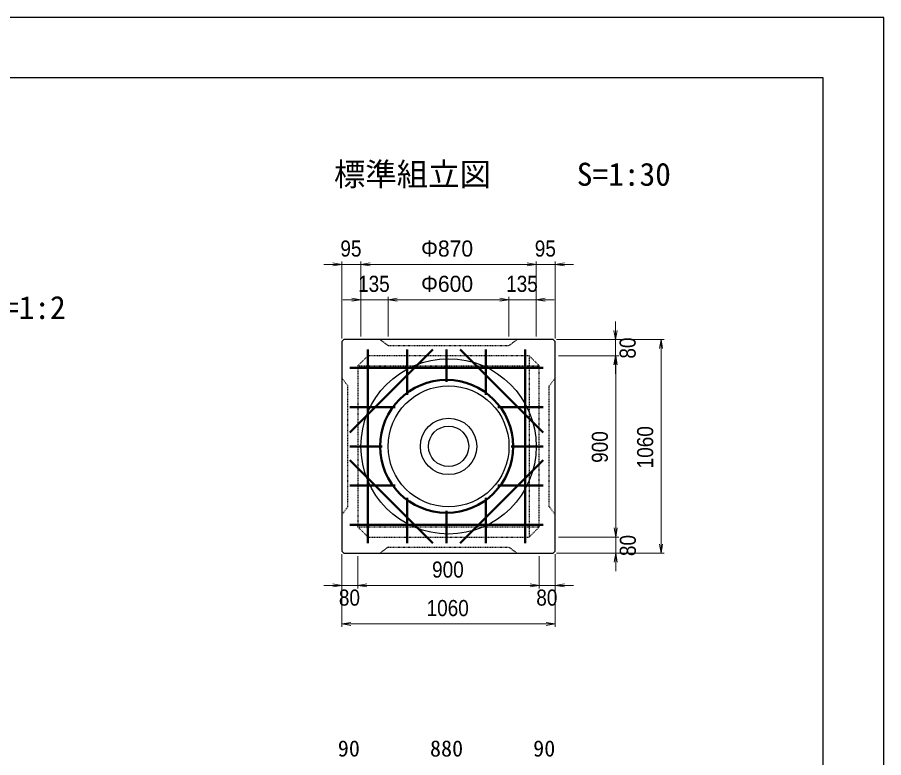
# Model space of a CAD drawing. Units: millimetres, scale not verified. Extents: x -210 to 210, y -148 to 148.
# Drawn here: x 66.6 to 210, y 26 to 148.5 of the extents above; entities that cross this region are included whole.
import ezdxf
from ezdxf.enums import TextEntityAlignment as Align

# ---------------------------------------------------------------- set-up
doc = ezdxf.new("R2010")
doc.units = ezdxf.units.MM
doc.linetypes.add('USER2', pattern=[4.7625, 3.175, -1.5875])
doc.layers.add('0-0', color=7, linetype='Continuous')
for name, color, linetype, lineweight in [('0-1_0', 9, 'Continuous', 25), ('0-2_dims', 2, 'Continuous', 13), ('0-5_pen3実線', 7, 'Continuous', 25), ('0-6_pen4実線', 6, 'Continuous', 25), ('0-8_pen2破線', 3, 'USER2', 25), ('0-9_鉄筋１', 7, 'Continuous', 50), ('0-A_鉄筋２', 7, 'Continuous', 50)]:
    doc.layers.add(name, color=color, linetype=linetype, lineweight=lineweight)
doc.styles.add('ＭＳ ゴシック', font='')
doc.styles.add('ＭＳ Ｐゴシック', font='')
doc.styles.get('ＭＳ ゴシック').set_extended_font_data('MS Gothic')
doc.styles.get('ＭＳ Ｐゴシック').set_extended_font_data('MS PGothic')

# ---------------------------------------------------------------- blocks, each defined once
blk = doc.blocks.new('部分図 1')
at = {"layer": '0-1_0'}
blk.add_lwpolyline([(0, 0), (12600, 0), (12600, 8910), (0, 8910)], close=True, dxfattribs=at)
at = {"layer": '0-2_dims'}
for p, q in [((9910, 7316), (9910, 7698.65)), ((10005, 7326), (10005, 7698.65)), ((10005, 7326), (10005, 7698.65)), ((10875, 7326), (10875, 7698.65)), ((10875, 7326), (10875, 7698.65)), ((10970, 7316), (10970, 7698.65)), ((9910, 7683.65), (9820, 7683.65)), ((10005, 7683.65), (9910, 7683.65)), ((10005, 7683.65), (10095, 7683.65)), ((10875, 7683.65), (10005, 7683.65)), ((10875, 7683.65), (10785, 7683.65)), ((10875, 7683.65), (10970, 7683.65)), ((10970, 7683.65), (11060, 7683.65)), ((10005, 7508.65), (9915, 7508.65)), ((10005, 7326), (10005, 7523.65)), ((10140, 7508.65), (10005, 7508.65)), ((10140, 7326), (10140, 7523.65)), ((10140, 7326), (10140, 7523.65)), ((10140, 7508.65), (10230, 7508.65)), ((10140, 7508.65), (10740, 7508.65)), ((10740, 7508.65), (10650, 7508.65)), ((10740, 7326), (10740, 7523.65)), ((10740, 7326), (10740, 7523.65)), ((10740, 7508.65), (10875, 7508.65)), ((10875, 7326), (10875, 7523.65)), ((10875, 7508.65), (10965, 7508.65)), ((11268.74, 7311), (11268.74, 7401)), ((10975, 7311), (11283.74, 7311)), ((10975, 7311), (11509.69, 7311)), ((11268.74, 7231), (11268.74, 7311)), ((11494.69, 6251), (11494.69, 7311)), ((10985, 7231), (11283.74, 7231)), ((10985, 7231), (11284.69, 7231)), ((11268.74, 7231), (11268.74, 7141)), ((11269.69, 7231), (11269.69, 6331)), ((11269.69, 6331), (11269.69, 6421)), ((10985, 6331), (11284.69, 6331)), ((10985, 6331), (11284.69, 6331)), ((11269.69, 6331), (11269.69, 6251)), ((9910, 6246), (9910, 6075.67)), ((9910, 6246), (9910, 5884.65)), ((10970, 6246), (10970, 6075.67)), ((10970, 6246), (10970, 5884.65)), ((10975, 6251), (11284.69, 6251)), ((10975, 6251), (11509.69, 6251)), ((11269.69, 6251), (11269.69, 6161)), ((9990, 6236), (9990, 6075.67)), ((9990, 6236), (9990, 6075.67)), ((10890, 6236), (10890, 6075.67)), ((10890, 6236), (10890, 6075.67)), ((9910, 6090.67), (9820, 6090.67)), ((9990, 6090.67), (9910, 6090.67)), ((9990, 6090.67), (10080, 6090.67)), ((9990, 6090.67), (10890, 6090.67)), ((10890, 6090.67), (10800, 6090.67)), ((10890, 6090.67), (10970, 6090.67)), ((10970, 6090.67), (11060, 6090.67)), ((9910, 5899.65), (10970, 5899.65))]:
    blk.add_line(p, q, dxfattribs=at)
for points in [[(9865, 7676.15), (9910, 7683.65), (9865, 7691.15)], [(10050, 7691.15), (10005, 7683.65), (10050, 7676.15)], [(10050, 7691.15), (10005, 7683.65), (10050, 7676.15)], [(10830, 7676.15), (10875, 7683.65), (10830, 7691.15)], [(10830, 7676.15), (10875, 7683.65), (10830, 7691.15)], [(11015, 7691.15), (10970, 7683.65), (11015, 7676.15)], [(9960, 7501.15), (10005, 7508.65), (9960, 7516.15)], [(10185, 7516.15), (10140, 7508.65), (10185, 7501.15)], [(10185, 7516.15), (10140, 7508.65), (10185, 7501.15)], [(10695, 7501.15), (10740, 7508.65), (10695, 7516.15)], [(10695, 7501.15), (10740, 7508.65), (10695, 7516.15)], [(10920, 7516.15), (10875, 7508.65), (10920, 7501.15)], [(11261.24, 7356), (11268.74, 7311), (11276.24, 7356)], [(11502.19, 7266), (11494.69, 7311), (11487.19, 7266)], [(11276.24, 7186), (11268.74, 7231), (11261.24, 7186)], [(11277.19, 7186), (11269.69, 7231), (11262.19, 7186)], [(11262.19, 6376), (11269.69, 6331), (11277.19, 6376)], [(11262.19, 6376), (11269.69, 6331), (11277.19, 6376)], [(11487.19, 6296), (11494.69, 6251), (11502.19, 6296)], [(11277.19, 6206), (11269.69, 6251), (11262.19, 6206)], [(9865, 6083.17), (9910, 6090.67), (9865, 6098.17)], [(10035, 6098.17), (9990, 6090.67), (10035, 6083.17)], [(10035, 6098.17), (9990, 6090.67), (10035, 6083.17)], [(10845, 6083.17), (10890, 6090.67), (10845, 6098.17)], [(10845, 6083.17), (10890, 6090.67), (10845, 6098.17)], [(11015, 6098.17), (10970, 6090.67), (11015, 6083.17)], [(9955, 5907.15), (9910, 5899.65), (9955, 5892.15)], [(10925, 5892.15), (10970, 5899.65), (10925, 5907.15)]]:
    blk.add_lwpolyline(points, dxfattribs=at)
at = {"layer": '0-5_pen3実線'}
for p, q in [((9920, 7311), (9910, 7301)), ((9910, 7301), (9910, 6261)), ((10960, 7311), (9920, 7311)), ((10960, 7311), (10970, 7301)), ((10970, 6261), (10970, 7301)), ((9910, 6261), (9920, 6251)), ((9920, 6251), (10960, 6251)), ((10970, 6261), (10960, 6251))]:
    blk.add_line(p, q, dxfattribs=at)
for radius in [435, 300, 140, 100]:
    blk.add_circle((10440, 6781), radius, dxfattribs=at)
at = {"layer": '0-6_pen4実線'}
blk.add_lwpolyline([(300, 300), (12300, 300), (12300, 8610), (300, 8610)], close=True, dxfattribs=at)
at = {"layer": '0-8_pen2破線'}
for p, q in [((10140, 7281), (10100, 7311)), ((9990, 7181), (10040, 7231)), ((10840, 7231), (10040, 7231)), ((10040, 7231), (10040, 6331)), ((10840, 7231), (10890, 7181)), ((10840, 7231), (10840, 6331)), ((9990, 7181), (9990, 6381)), ((9990, 7181), (10890, 7181)), ((10890, 6381), (10890, 7181)), ((10940, 7081), (10970, 7121)), ((10940, 6481), (10940, 7081)), ((9940, 6481), (9910, 6441)), ((10940, 6481), (10970, 6441)), ((10040, 6331), (9990, 6381)), ((9990, 6381), (10890, 6381)), ((10890, 6381), (10840, 6331)), ((10040, 6331), (10840, 6331)), ((10140, 6281), (10100, 6251)), ((10140, 6281), (10740, 6281)), ((10740, 6281), (10780, 6251))]:
    blk.add_line(p, q, dxfattribs=at)
for points in [[(10140, 7281), (10740, 7281), (10780, 7311)], [(9940, 6481), (9940, 7081), (9910, 7121)]]:
    blk.add_lwpolyline(points, dxfattribs=at)
at = {"layer": '0-9_鉄筋１'}
for p, q in [((9950, 6849.21), (10361.79, 7261)), ((10910, 6849.21), (10498.21, 7261)), ((10040, 7221), (10040, 6341)), ((10235, 7036), (10235, 7221)), ((10430, 7221), (10430, 7101)), ((10625, 7036), (10625, 7221)), ((10820, 7221), (10820, 6341)), ((9990, 7171), (10870, 7171)), ((9990, 6976), (10175, 6976)), ((10870, 6976), (10685, 6976)), ((9990, 6781), (10110, 6781)), ((10750, 6781), (10880, 6781)), ((10870, 6781), (10750, 6781)), ((9950, 6712.79), (10361.79, 6301)), ((10910, 6712.79), (10498.21, 6301)), ((9990, 6586), (10175, 6586)), ((10870, 6586), (10685, 6586)), ((10235, 6526), (10235, 6341)), ((10625, 6526), (10625, 6341)), ((10430, 6461), (10430, 6341)), ((9990, 6391), (10870, 6391))]:
    blk.add_line(p, q, dxfattribs=at)
blk.add_circle((10430, 6781), 330, dxfattribs=at)
at = {"layer": '0-A_鉄筋２'}
for p, q in [((10040, 7221), (10040, 7261)), ((10235, 7221), (10235, 7261)), ((10430, 7221), (10430, 7261)), ((10625, 7221), (10625, 7261)), ((10820, 7221), (10820, 7261)), ((9990, 7171), (9950, 7171)), ((10870, 7171), (10910, 7171)), ((10870, 7171), (10910, 7171)), ((9990, 6976), (9950, 6976)), ((10870, 6976), (10910, 6976)), ((9990, 6781), (9950, 6781)), ((10870, 6781), (10910, 6781)), ((9990, 6586), (9950, 6586)), ((10870, 6586), (10910, 6586)), ((9990, 6391), (9950, 6391)), ((10870, 6391), (10910, 6391)), ((10870, 6391), (10910, 6391)), ((10040, 6341), (10040, 6301)), ((10235, 6341), (10235, 6301)), ((10430, 6341), (10430, 6301)), ((10625, 6341), (10625, 6301)), ((10820, 6341), (10820, 6301))]:
    blk.add_line(p, q, dxfattribs=at)
at = {"layer": '0-2_dims', "color": 7, "style": 'ＭＳ Ｐゴシック', "width": 0.9}
for s, p in [('95', (9902.95, 7698.65)), ('95', (10867.95, 7698.65)), ('135', (9990.68, 7523.65)), ('135', (10725.68, 7523.65)), ('900', (10358.18, 6105.67)), ('80', (9895.45, 5966.58)), ('80', (10875.45, 5966.58)), ('1060', (10330.91, 5914.65))]:
    blk.add_text(s, height=79.98, dxfattribs=at).set_placement(p, align=Align.BOTTOM_LEFT)
at = {"layer": '0-2_dims', "color": 7}
for s, height, style, p in [('Φ870', 79.98, 'ＭＳ Ｐゴシック', (10303.64, 7698.65)), ('Φ600', 79.98, 'ＭＳ Ｐゴシック', (10303.64, 7523.65)), ('90', 80.65, 'ＭＳ ゴシック', (9890.15, 5217.5)), ('880', 80.65, 'ＭＳ ゴシック', (10347.65, 5217.5)), ('90', 80.65, 'ＭＳ ゴシック', (10860, 5217.5))]:
    blk.add_text(s, height=height, dxfattribs=dict(at, style=style)).set_placement(p, align=Align.BOTTOM_LEFT)
at = {"layer": '0-2_dims', "color": 7, "style": 'ＭＳ Ｐゴシック', "width": 0.9}
for s, p in [('80', (11392.83, 7216.45)), ('900', (11254.69, 6699.18)), ('1060', (11479.69, 6671.91)), ('80', (11393.78, 6236.45))]:
    blk.add_text(s, height=79.98, rotation=90, dxfattribs=at).set_placement(p, align=Align.BOTTOM_LEFT)
at = {"layer": '0-5_pen3実線', "style": 'ＭＳ ゴシック'}
for s, height, p in [('\u3000標準組立図\u3000', 114.3, (9715, 8039.73)), ('S=1:30', 114.4, (11076.65, 8039.73)), ('S=1:2', 114.3, (8150.44, 7378.76))]:
    blk.add_text(s, height=height, dxfattribs=at).set_placement(p, align=Align.BOTTOM_LEFT)

msp = doc.modelspace()

# ---------------------------------------------------------------- block references
at = {"layer": '0-0', "xscale": 0.0333333, "yscale": 0.0333333}
msp.add_blockref('部分図 1', (-210, -148.5), dxfattribs=at)

doc.saveas('drawing.dxf')
